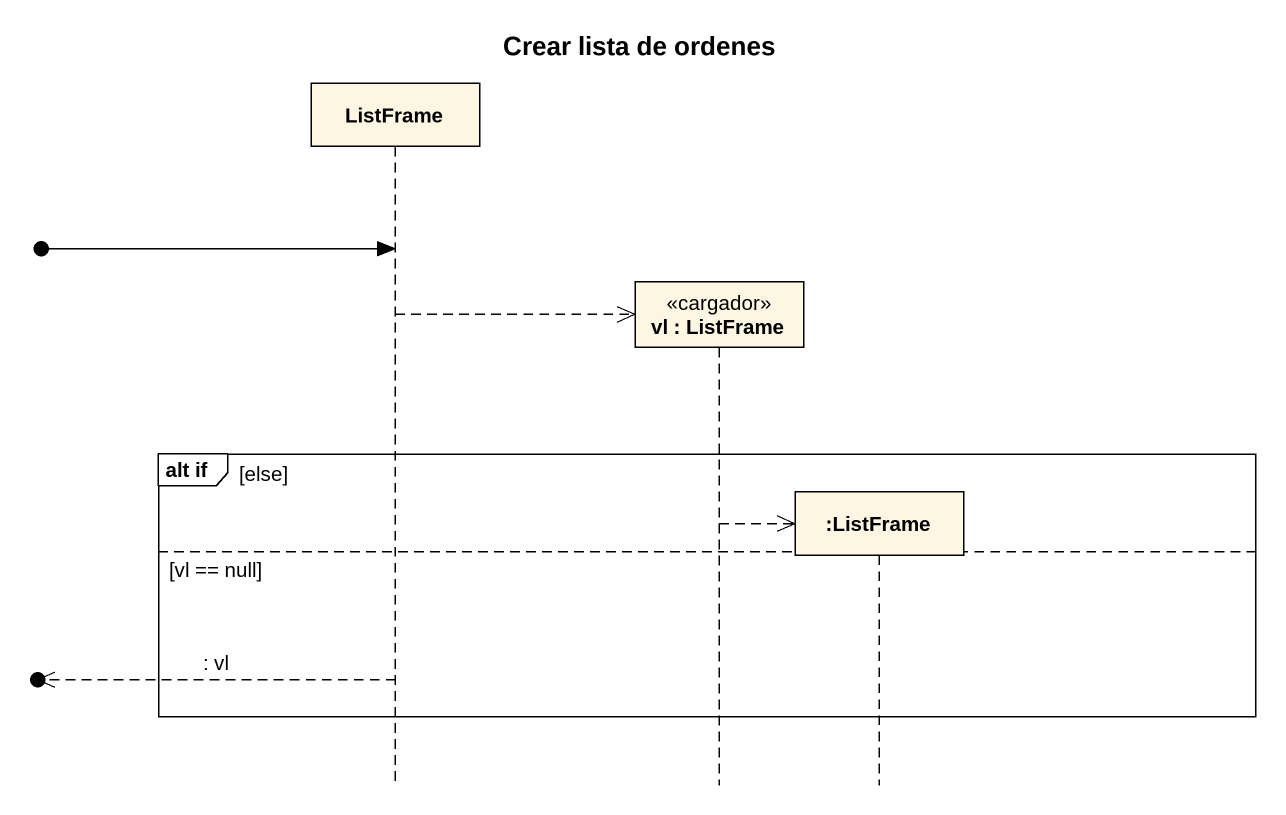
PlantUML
@startuml
title Crear lista de ordenes
hide footbox
participant ListFrame
participant "vl : ListFrame" as vl <<cargador>>
participant ":ListFrame" as ListFrame_2

[o-> ListFrame
ListFrame -->> vl **
group alt if [else]
  vl -->> ListFrame_2 **
else vl == null
  [o<<-- ListFrame : : vl
end
@enduml
